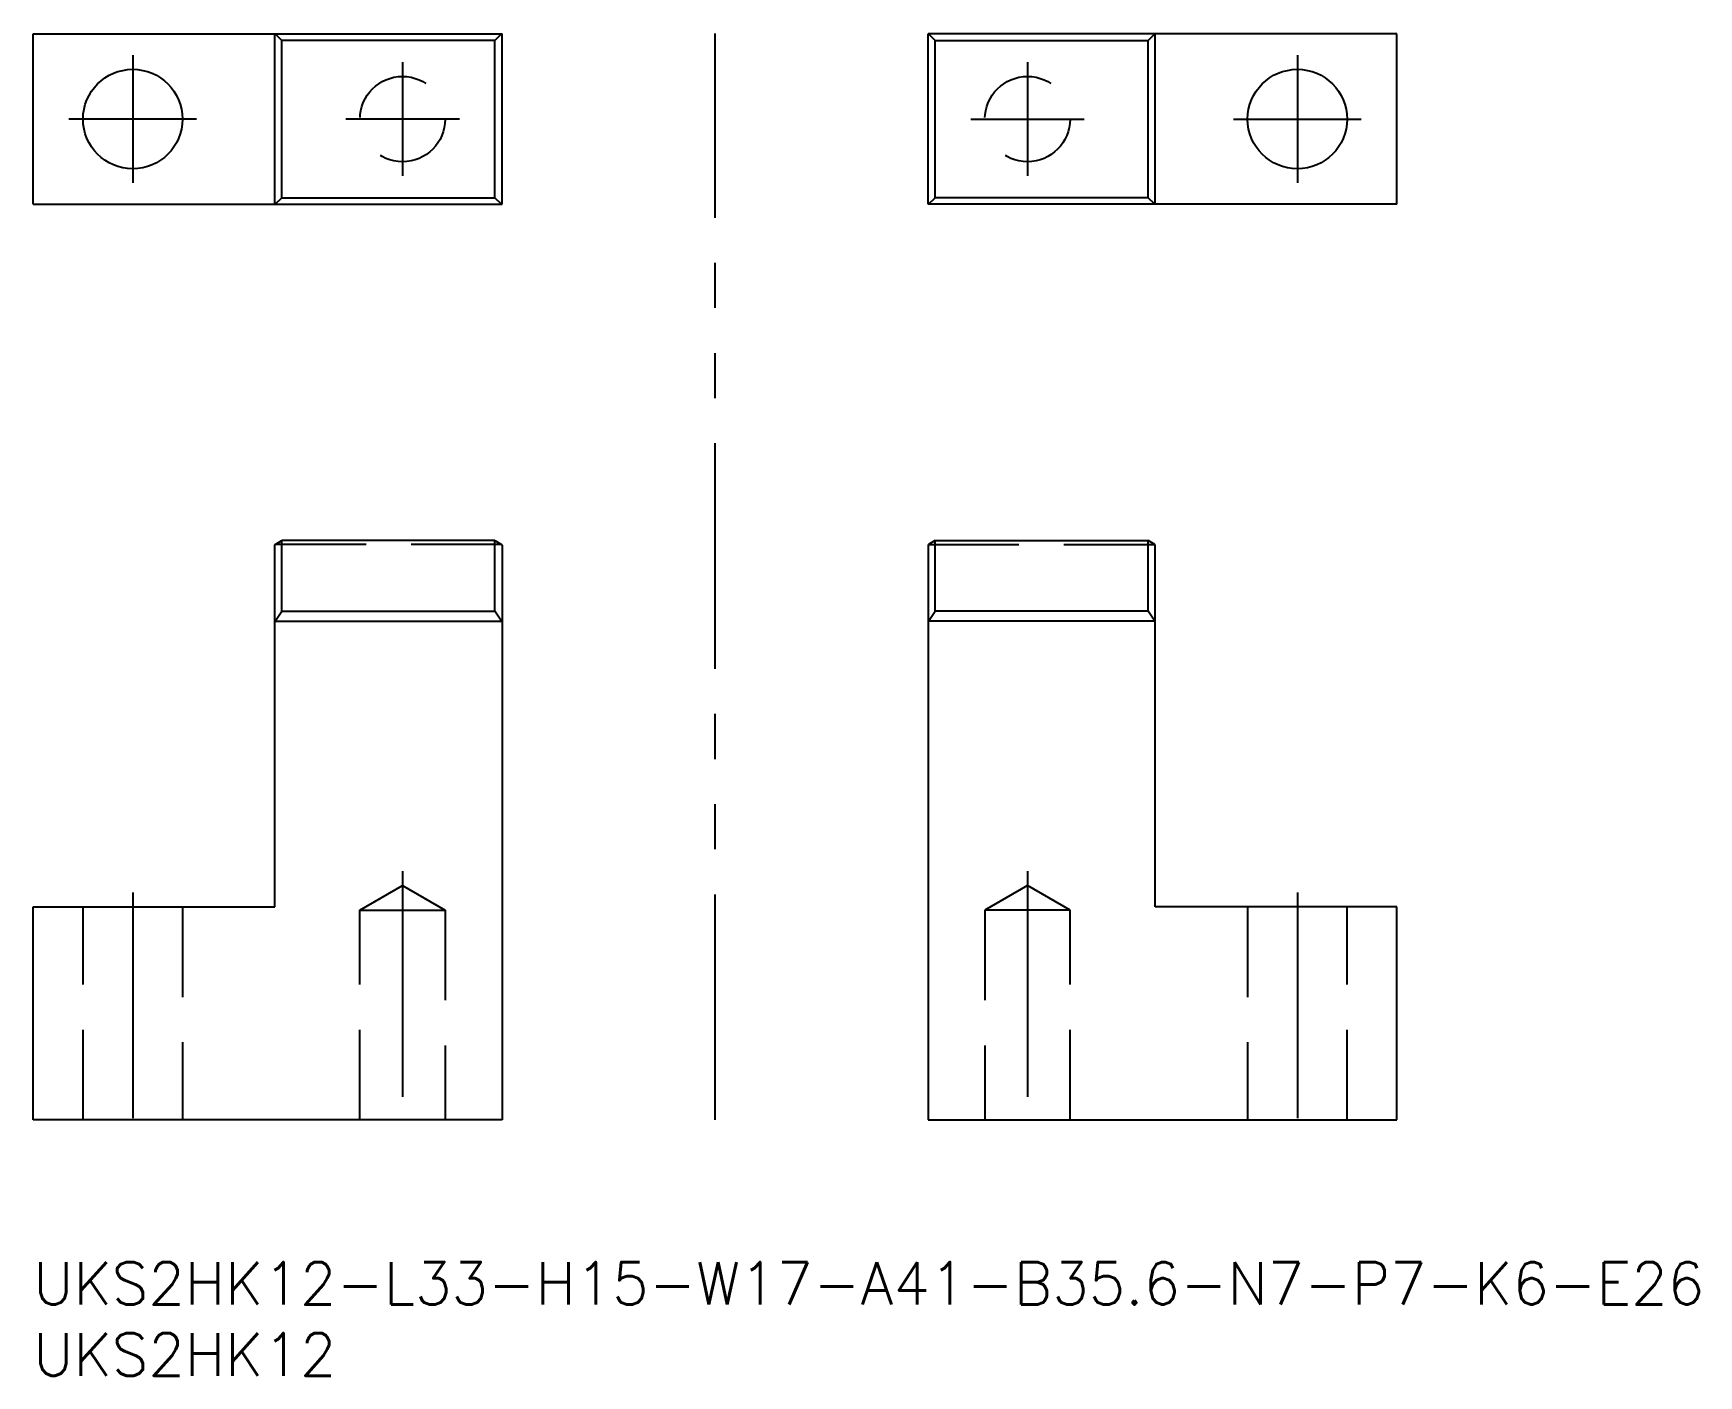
# Model space of a CAD drawing. Extents: x 0 to 117, y -8 to 86.
import ezdxf

# ---------------------------------------------------------------- set-up
doc = ezdxf.new("R2010")
doc.units = 0
doc.header["$LTSCALE"] = 0.5
for name, pattern in [('CENTER', [50.8, 31.75, -6.35, 6.35, -6.35]), ('DASHED', [19.05, 12.7, -6.35]), ('PHANTOM', [63.5, 31.75, -6.35, 6.35, -6.35, 6.35, -6.35])]:
    doc.linetypes.add(name, pattern=pattern)
for name, color, linetype in [('MSM_CENTER', 1, 'CENTER'), ('MSM_CONTINUOUS', 7, 'CONTINUOUS'), ('MSM_DASHED', 4, 'DASHED'), ('MSM_IMAGINARY', 6, 'PHANTOM'), ('MSM_PART_NUMBER', 7, 'CONTINUOUS')]:
    doc.layers.add(name, color=color, linetype=linetype)
doc.styles.get("Standard").update_dxf_attribs({"font": 'txt.shx', "height": 1, "bigfont": 'bigfont.shx'})

# ---------------------------------------------------------------- blocks, each defined once
blk = doc.blocks.new('*U38')
at = {"layer": 'MSM_PART_NUMBER'}
blk.add_text('UKS2HK12-L33-H15-W17-A41-B35.6-N7-P7-K6-E26', height=3, dxfattribs=at).set_placement((0, -3))
blk = doc.blocks.new('*U39')
at = {"layer": 'MSM_PART_NUMBER'}
blk.add_text('UKS2HK12', height=3, dxfattribs=at).set_placement((0, -8))

msp = doc.modelspace()

# ---------------------------------------------------------------- linework, layer by layer
at = {"layer": 'MSM_CENTER'}
for p, q in [((7, 84.94), (7, 75.94)), ((26, 84.44), (26, 76.44)), ((70, 84.44), (70, 76.44)), ((89, 84.94), (89, 75.94)), ((11.5, 80.44), (2.5, 80.44)), ((30, 80.44), (22, 80.44)), ((66, 80.44), (74, 80.44)), ((84.5, 80.44), (93.5, 80.44)), ((26, 27.5), (26, 9)), ((70, 27.5), (70, 9)), ((7, 26), (7, 9)), ((89, 26), (89, 9))]:
    msp.add_line(p, q, dxfattribs=at)
at = {"layer": 'MSM_CONTINUOUS'}
for p, q in [((0, 86.44), (33, 86.44)), ((0, 74.44), (0, 86.44)), ((17, 74.44), (17, 86.44)), ((17.04, 86.44), (17.5, 85.98)), ((17.5, 74.89), (17.5, 85.98)), ((32.5, 85.98), (17.5, 85.98)), ((32.5, 85.98), (32.96, 86.44)), ((32.5, 74.89), (32.5, 85.98)), ((33, 74.44), (33, 86.44)), ((96, 86.44), (63, 86.44)), ((63, 74.44), (63, 86.44)), ((63.5, 85.98), (63.04, 86.44)), ((63.5, 74.89), (63.5, 85.98)), ((63.5, 85.98), (78.5, 85.98)), ((78.96, 86.44), (78.5, 85.98)), ((78.5, 74.89), (78.5, 85.98)), ((79, 74.44), (79, 86.44)), ((96, 74.44), (96, 86.44)), ((0, 74.44), (33, 74.44)), ((17.04, 74.44), (17.5, 74.89)), ((17.5, 74.89), (32.5, 74.89)), ((32.96, 74.44), (32.5, 74.89)), ((96, 74.44), (63, 74.44)), ((63.04, 74.44), (63.5, 74.89)), ((78.5, 74.89), (63.5, 74.89)), ((78.96, 74.44), (78.5, 74.89)), ((17, 50.45), (17.04, 50.5)), ((17, 25), (17, 50.45)), ((17.04, 50.5), (17.5, 50.79)), ((32.5, 50.79), (17.5, 50.79)), ((17.5, 45.81), (17.5, 50.79)), ((32.5, 45.81), (32.5, 50.79)), ((32.5, 50.79), (32.96, 50.5)), ((32.96, 50.5), (33, 50.45)), ((33, 50.45), (33, 10)), ((63.04, 50.5), (63, 50.45)), ((63, 50.45), (63, 10)), ((63.5, 50.79), (63.04, 50.5)), ((63.5, 50.79), (78.5, 50.79)), ((63.5, 45.81), (63.5, 50.79)), ((78.96, 50.5), (78.5, 50.79)), ((78.5, 45.81), (78.5, 50.79)), ((79, 50.45), (78.96, 50.5)), ((79, 25), (79, 50.45)), ((17.04, 45.1), (17.5, 45.81)), ((17.5, 45.81), (32.5, 45.81)), ((32.96, 45.1), (32.5, 45.81)), ((63.04, 45.1), (63.5, 45.81)), ((78.5, 45.81), (63.5, 45.81)), ((78.96, 45.1), (78.5, 45.81)), ((17, 45.05), (17.04, 45.1)), ((17.04, 45.1), (32.96, 45.1)), ((32.96, 45.1), (33, 45.05)), ((63.04, 45.1), (63, 45.05)), ((78.96, 45.1), (63.04, 45.1)), ((79, 45.05), (78.96, 45.1)), ((0, 10), (0, 25)), ((0, 25), (17, 25)), ((96, 25), (79, 25)), ((96, 10), (96, 25)), ((33, 10), (0, 10)), ((63, 10), (96, 10))]:
    msp.add_line(p, q, dxfattribs=at)
for centre in [(7, 80.44), (89, 80.44)]:
    msp.add_circle(centre, 3.5, dxfattribs=at)
at = {"layer": 'MSM_DASHED'}
for p, q in [((32.96, 50.5), (17.04, 50.5)), ((63.04, 50.5), (78.96, 50.5)), ((23, 24.77), (26, 26.5)), ((26, 26.5), (29, 24.77)), ((70, 26.5), (67, 24.77)), ((73, 24.77), (70, 26.5)), ((3.5, 10), (3.5, 25)), ((10.5, 25), (10.5, 10)), ((23, 24.77), (29, 24.77)), ((23, 10), (23, 24.77)), ((29, 24.77), (29, 10)), ((73, 24.77), (67, 24.77)), ((67, 24.77), (67, 10)), ((73, 10), (73, 24.77)), ((85.5, 25), (85.5, 10)), ((92.5, 10), (92.5, 25))]:
    msp.add_line(p, q, dxfattribs=at)
for centre in [(26, 80.44), (70, 80.44)]:
    msp.add_circle(centre, 3, dxfattribs=at)
at = {"layer": 'MSM_IMAGINARY'}
msp.add_line((48, 10), (48, 86.47), dxfattribs=at)

# ---------------------------------------------------------------- block references
at = {"layer": 'MSM_CONTINUOUS'}
for name in ['*U38', '*U39']:
    msp.add_blockref(name, (0, 0), dxfattribs=at)

doc.saveas('drawing.dxf')
